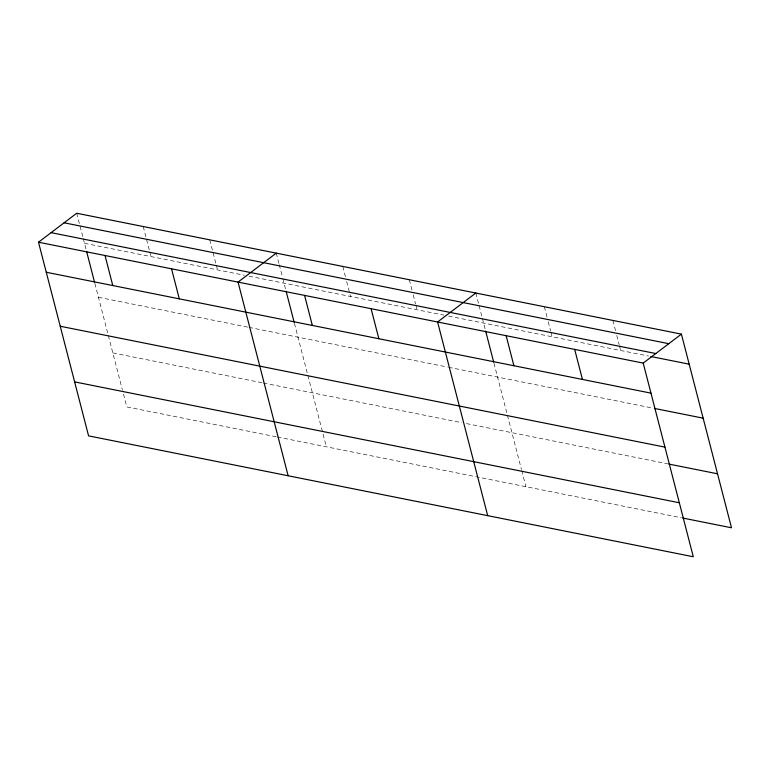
<?xml version="1.0" encoding="UTF-8"?>
<svg xmlns="http://www.w3.org/2000/svg" width="770" height="770" viewBox="0 0 770 770"><rect width="100%" height="100%" fill="white"/><g stroke="black" fill="none" stroke-linecap="round" stroke-linejoin="round"><path stroke-width="0.58" stroke-dasharray="3.85 2.89" d="M84.488 243.291L244.359 275.246M249.028 276.18L443.915 315.142M448.583 316.075L648.533 356.048M98.445 297.278L247.825 327.144M248.989 327.375L447.37 367.04M448.535 367.271L652.036 407.946M112.834 352.91L262.204 382.777M263.369 383.008L461.759 422.663M466.428 423.596L667.59 463.81M276.17 436.763L126.8 406.906L122.642 390.823M277.335 437.004L681.556 517.806M612.881 320.426L615.577 330.831M616.77 335.45L619.157 344.7M619.455 345.855L620.649 350.475M544.351 306.73L547.037 317.125M548.23 321.754L550.627 330.994M550.925 332.149L552.119 336.769M475.822 293.024L478.805 304.583M479.104 305.738L482.097 317.298M482.395 318.453L485.369 329.964M493.984 363.276L507.141 414.154M507.44 415.309L521.444 469.459M521.742 470.605L525.9 486.688M409.303 279.731L411.989 290.126M413.182 294.756L415.579 303.996M415.877 305.151L417.07 309.771M342.785 266.43L345.47 276.834M346.664 281.454L350.552 296.479M276.266 253.138L278.952 263.533M279.25 264.688L282.542 277.402M282.84 278.557L285.814 290.078M294.438 323.39L307.586 374.258M307.894 375.423L326.345 446.802M209.748 239.836L216.024 264.11M216.322 265.265L217.515 269.885M143.23 226.544L149.505 250.808M149.803 251.963L150.997 256.583M76.711 213.242L82.987 237.506M83.285 238.662L86.269 250.183M94.883 283.495L108.041 334.373M108.339 335.528L122.343 389.678"/><path stroke-width="1.16" d="M38.5 242.213L643.2 363.094L693.289 556.758L88.589 435.868L38.5 242.213L76.711 213.242L681.412 334.132L731.5 527.787L682.711 518.037M276.266 253.138L238.055 282.099L288.134 475.764M475.822 293.024L437.601 321.995L487.689 515.659M643.2 363.094L681.412 334.132M64.102 222.799L668.803 343.69M51.109 232.646L655.809 353.536M650.852 356.51L689.188 364.172M46.267 272.253L650.968 393.143M654.365 408.418L703.145 418.168M60.233 326.249L664.934 447.129M668.755 464.041L717.534 473.8M74.623 381.882L679.323 502.762M574.67 349.397L582.438 379.437M506.14 335.691L513.908 365.74M485.668 331.11L493.685 362.131M371.082 308.693L378.859 338.742M304.574 295.401L312.341 325.44M286.113 291.224L294.14 322.235M171.537 268.807L179.304 298.847M105.018 255.505L112.786 285.555M86.567 251.328L94.585 282.349"/></g></svg>
